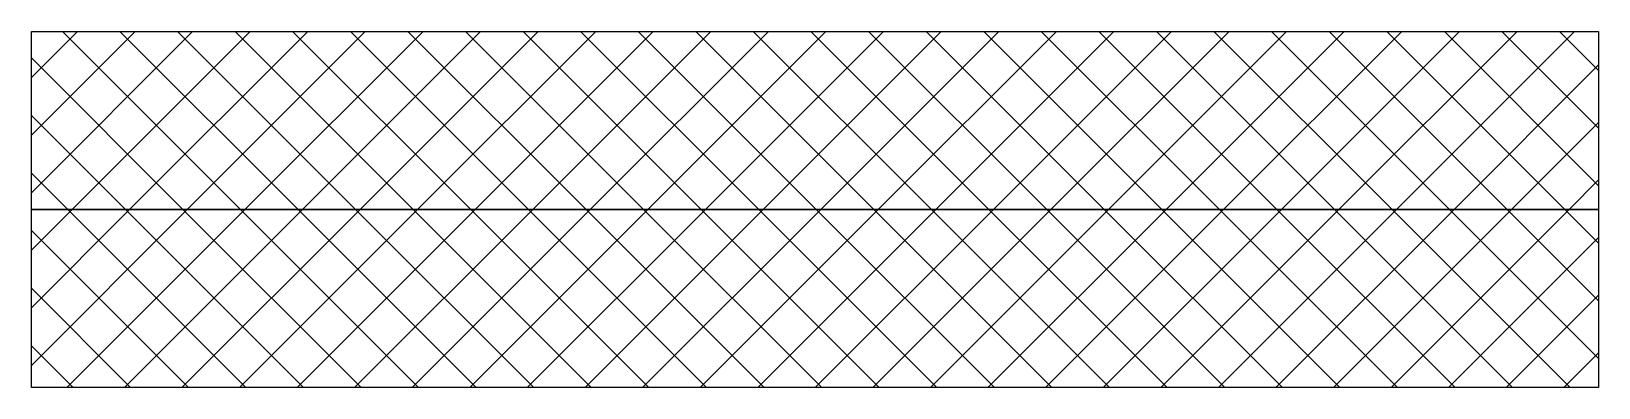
# Model space of a CAD drawing. Header units: millimetres. Extents: x 56 to 166, y -12 to 13.
import ezdxf

# ---------------------------------------------------------------- set-up
doc = ezdxf.new("R2010")
doc.units = ezdxf.units.MM

# ---------------------------------------------------------------- blocks, each defined once
blk = doc.blocks.new('*X1')
at = {"color": 0}
for p, q in [((55.75, 1.18), (67.07, 12.5)), ((55.75, 5.22), (63.03, 12.5)), ((55.75, 9.26), (58.99, 12.5)), ((70.43, 0), (57.93, 12.5)), ((58.61, 0), (71.11, 12.5)), ((74.47, 0), (61.97, 12.5)), ((62.65, 0), (75.15, 12.5)), ((78.51, 0), (66.01, 12.5)), ((66.69, 0), (79.19, 12.5)), ((82.55, 0), (70.05, 12.5)), ((70.74, 0), (83.24, 12.5)), ((86.59, 0), (74.09, 12.5)), ((74.78, 0), (87.28, 12.5)), ((90.64, 0), (78.14, 12.5)), ((78.82, 0), (91.32, 12.5)), ((94.68, 0), (82.18, 12.5)), ((82.86, 0), (95.36, 12.5)), ((98.72, 0), (86.22, 12.5)), ((86.9, 0), (99.4, 12.5)), ((102.76, 0), (90.26, 12.5)), ((90.94, 0), (103.44, 12.5)), ((106.8, 0), (94.3, 12.5)), ((94.98, 0), (107.48, 12.5)), ((110.84, 0), (98.34, 12.5)), ((99.02, 0), (111.52, 12.5)), ((114.88, 0), (102.38, 12.5)), ((103.06, 0), (115.56, 12.5)), ((118.92, 0), (106.42, 12.5)), ((107.11, 0), (119.61, 12.5)), ((122.96, 0), (110.46, 12.5)), ((111.15, 0), (123.65, 12.5)), ((127.01, 0), (114.51, 12.5)), ((115.19, 0), (127.69, 12.5)), ((131.05, 0), (118.55, 12.5)), ((119.23, 0), (131.73, 12.5)), ((135.09, 0), (122.59, 12.5)), ((123.27, 0), (135.77, 12.5)), ((139.13, 0), (126.63, 12.5)), ((127.31, 0), (139.81, 12.5)), ((143.17, 0), (130.67, 12.5)), ((131.35, 0), (143.85, 12.5)), ((147.21, 0), (134.71, 12.5)), ((135.39, 0), (147.89, 12.5)), ((151.25, 0), (138.75, 12.5)), ((139.43, 0), (151.93, 12.5)), ((155.29, 0), (142.79, 12.5)), ((143.48, 0), (155.98, 12.5)), ((159.33, 0), (146.83, 12.5)), ((147.52, 0), (160.02, 12.5)), ((163.38, 0), (150.88, 12.5)), ((151.56, 0), (164.06, 12.5)), ((165.75, 1.67), (154.92, 12.5)), ((165.75, 5.71), (158.96, 12.5)), ((165.75, 9.75), (163, 12.5)), ((66.39, 0), (55.75, 10.64)), ((155.6, 0), (165.75, 10.15)), ((62.35, 0), (55.75, 6.6)), ((159.64, 0), (165.75, 6.11)), ((58.31, 0), (55.75, 2.56)), ((163.68, 0), (165.75, 2.07)), ((55.75, -10.94), (66.69, 0)), ((55.75, -6.9), (62.65, 0)), ((55.75, -2.86), (58.61, 0)), ((58.24, -12.5), (70.74, 0)), ((70.81, -12.5), (58.31, 0)), ((62.28, -12.5), (74.78, 0)), ((74.85, -12.5), (62.35, 0)), ((66.32, -12.5), (78.82, 0)), ((78.89, -12.5), (66.39, 0)), ((70.36, -12.5), (82.86, 0)), ((82.93, -12.5), (70.43, 0)), ((74.4, -12.5), (86.9, 0)), ((86.97, -12.5), (74.47, 0)), ((78.44, -12.5), (90.94, 0)), ((91.01, -12.5), (78.51, 0)), ((82.48, -12.5), (94.98, 0)), ((95.05, -12.5), (82.55, 0)), ((86.52, -12.5), (99.02, 0)), ((99.09, -12.5), (86.59, 0)), ((90.56, -12.5), (103.06, 0)), ((103.14, -12.5), (90.64, 0)), ((94.61, -12.5), (107.11, 0)), ((107.18, -12.5), (94.68, 0)), ((98.65, -12.5), (111.15, 0)), ((111.22, -12.5), (98.72, 0)), ((102.69, -12.5), (115.19, 0)), ((115.26, -12.5), (102.76, 0)), ((106.73, -12.5), (119.23, 0)), ((119.3, -12.5), (106.8, 0)), ((110.77, -12.5), (123.27, 0)), ((123.34, -12.5), (110.84, 0)), ((114.81, -12.5), (127.31, 0)), ((127.38, -12.5), (114.88, 0)), ((118.85, -12.5), (131.35, 0)), ((131.42, -12.5), (118.92, 0)), ((122.89, -12.5), (135.39, 0)), ((135.46, -12.5), (122.96, 0)), ((126.93, -12.5), (139.43, 0)), ((139.51, -12.5), (127.01, 0)), ((130.98, -12.5), (143.48, 0)), ((143.55, -12.5), (131.05, 0)), ((135.02, -12.5), (147.52, 0)), ((147.59, -12.5), (135.09, 0)), ((139.06, -12.5), (151.56, 0)), ((151.63, -12.5), (139.13, 0)), ((143.1, -12.5), (155.6, 0)), ((155.67, -12.5), (143.17, 0)), ((147.14, -12.5), (159.64, 0)), ((159.71, -12.5), (147.21, 0)), ((151.18, -12.5), (163.68, 0)), ((163.75, -12.5), (151.25, 0)), ((165.75, -10.46), (155.29, 0)), ((165.75, -6.42), (159.33, 0)), ((165.75, -2.37), (163.38, 0)), ((66.77, -12.5), (55.75, -1.48)), ((155.22, -12.5), (165.75, -1.97)), ((62.72, -12.5), (55.75, -5.53)), ((159.26, -12.5), (165.75, -6.01)), ((58.68, -12.5), (55.75, -9.57)), ((163.3, -12.5), (165.75, -10.05))]:
    blk.add_line(p, q, dxfattribs=at)

msp = doc.modelspace()

# ---------------------------------------------------------------- linework, layer by layer
for points in [[(165.75, 0), (55.75, 0), (55.75, 12.5), (165.75, 12.5), (165.75, 0)], [(165.75, -12.5), (55.75, -12.5), (55.75, 0), (165.75, 0), (165.75, -12.5)]]:
    msp.add_lwpolyline(points)

# ---------------------------------------------------------------- block references
at = {"linetype": 'Continuous'}
msp.add_blockref('*X1', (0, 0), dxfattribs=at)

doc.saveas('drawing.dxf')
